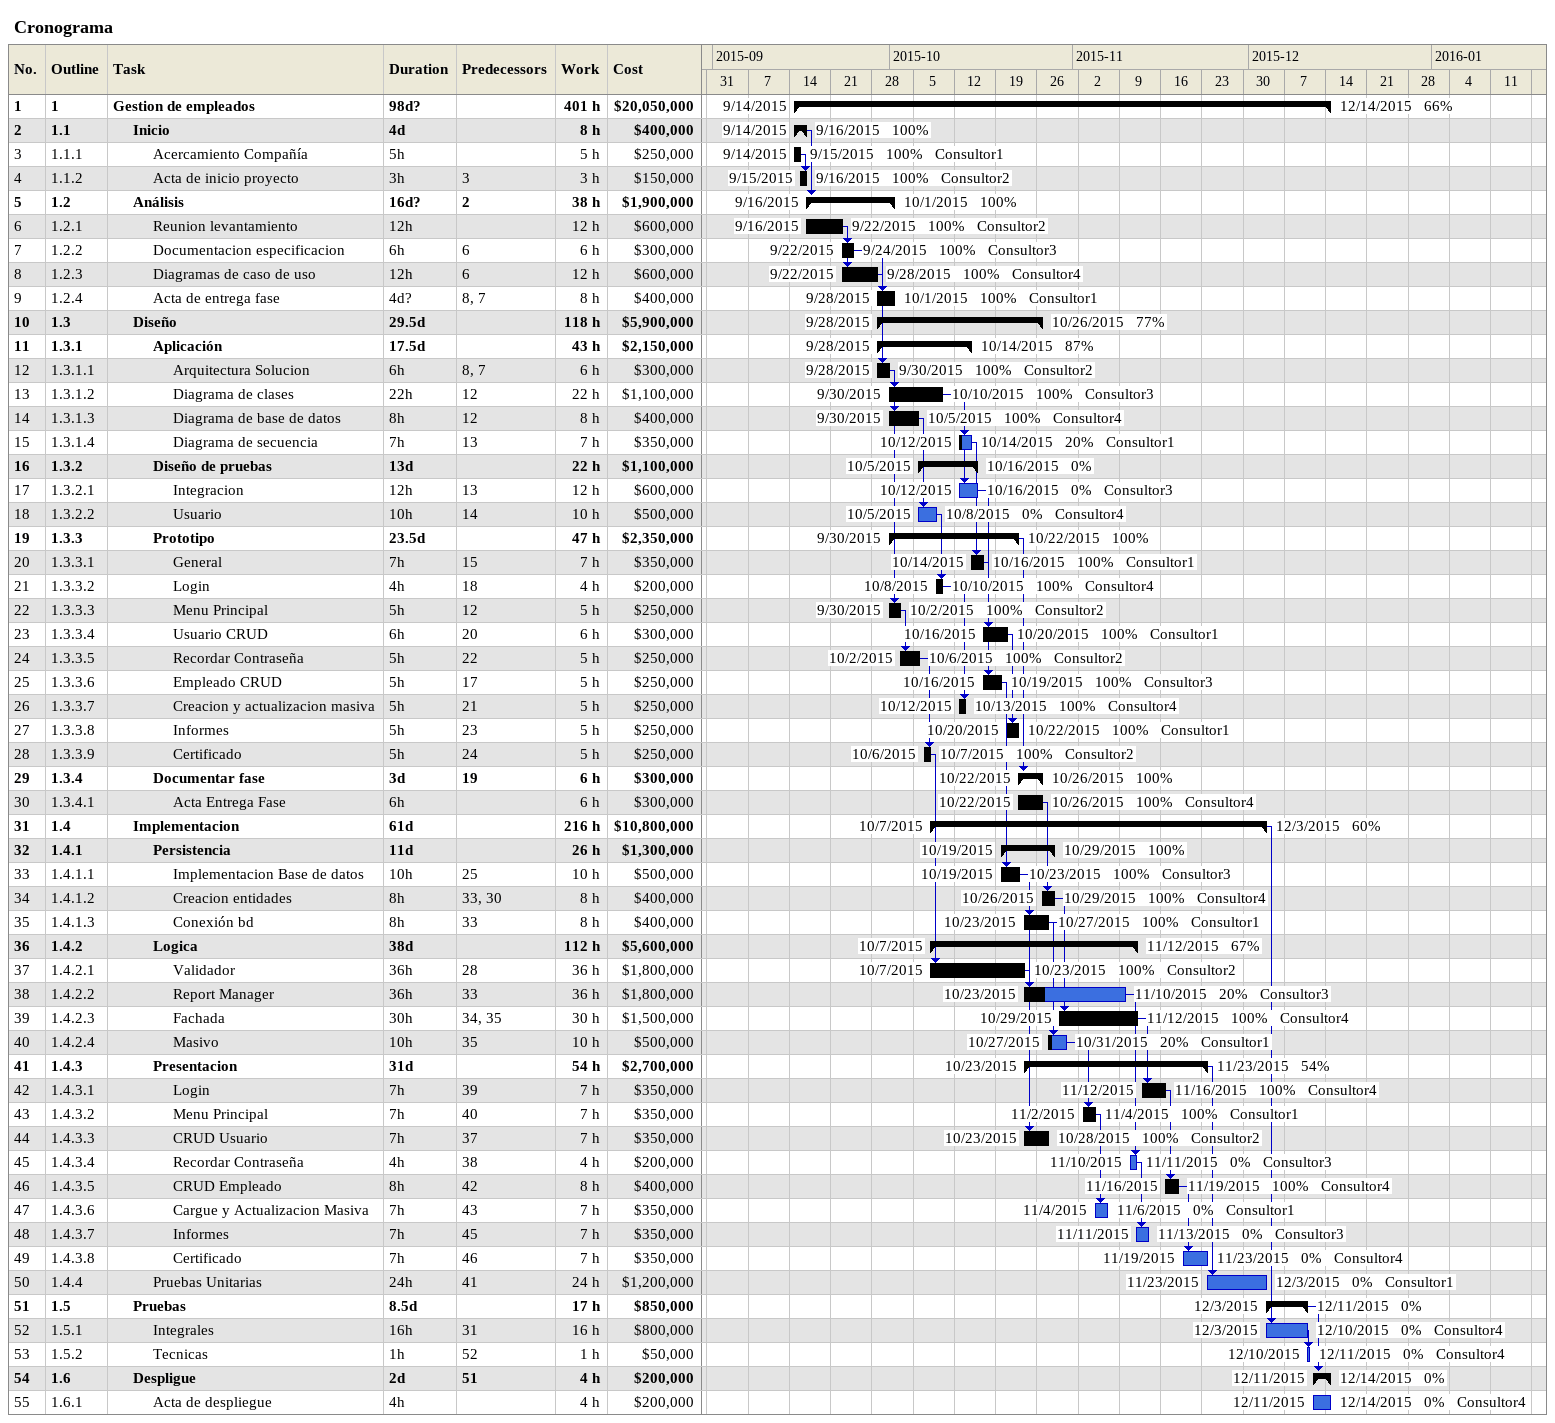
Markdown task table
Cronograma

| ID | WBS | Task | Duration | Start | Finish | Predecessors | Resources | % complete | Work (h) | Cost ($) |
|---|---|---|---|---|---|---|---|---|---|---|
| 1 | 1 | **Gestion de empleados** | 98d? | 2015-09-14 | 2015-12-14 |  |  | 66 | 401 | 20050000 |
| 2 | 1.1 | **Inicio** | 4d | 2015-09-14 | 2015-09-16 |  |  | 100 | 8 | 400000 |
| 3 | 1.1.1 | Acercamiento Compañía | 5h | 2015-09-14 | 2015-09-15 |  | Consultor1 | 100 | 5 | 250000 |
| 4 | 1.1.2 | Acta de inicio proyecto | 3h | 2015-09-15 | 2015-09-16 | 3 | Consultor2 | 100 | 3 | 150000 |
| 5 | 1.2 | **Análisis** | 16d? | 2015-09-16 | 2015-10-01 | 2 |  | 100 | 38 | 1900000 |
| 6 | 1.2.1 | Reunion levantamiento | 12h | 2015-09-16 | 2015-09-22 |  | Consultor2 | 100 | 12 | 600000 |
| 7 | 1.2.2 | Documentacion especificacion | 6h | 2015-09-22 | 2015-09-24 | 6 | Consultor3 | 100 | 6 | 300000 |
| 8 | 1.2.3 | Diagramas de caso de uso | 12h | 2015-09-22 | 2015-09-28 | 6 | Consultor4 | 100 | 12 | 600000 |
| 9 | 1.2.4 | Acta de entrega fase | 4d? | 2015-09-28 | 2015-10-01 | 8, 7 | Consultor1 | 100 | 8 | 400000 |
| 10 | 1.3 | **Diseño** | 29.5d | 2015-09-28 | 2015-10-26 |  |  | 77 | 118 | 5900000 |
| 11 | 1.3.1 | **Aplicación** | 17.5d | 2015-09-28 | 2015-10-14 |  |  | 87 | 43 | 2150000 |
| 12 | 1.3.1.1 | Arquitectura Solucion | 6h | 2015-09-28 | 2015-09-30 | 8, 7 | Consultor2 | 100 | 6 | 300000 |
| 13 | 1.3.1.2 | Diagrama de clases | 22h | 2015-09-30 | 2015-10-10 | 12 | Consultor3 | 100 | 22 | 1100000 |
| 14 | 1.3.1.3 | Diagrama de base de datos | 8h | 2015-09-30 | 2015-10-05 | 12 | Consultor4 | 100 | 8 | 400000 |
| 15 | 1.3.1.4 | Diagrama de secuencia | 7h | 2015-10-12 | 2015-10-14 | 13 | Consultor1 | 20 | 7 | 350000 |
| 16 | 1.3.2 | **Diseño de pruebas** | 13d | 2015-10-05 | 2015-10-16 |  |  | 0 | 22 | 1100000 |
| 17 | 1.3.2.1 | Integracion | 12h | 2015-10-12 | 2015-10-16 | 13 | Consultor3 | 0 | 12 | 600000 |
| 18 | 1.3.2.2 | Usuario | 10h | 2015-10-05 | 2015-10-08 | 14 | Consultor4 | 0 | 10 | 500000 |
| 19 | 1.3.3 | **Prototipo** | 23.5d | 2015-09-30 | 2015-10-22 |  |  | 100 | 47 | 2350000 |
| 20 | 1.3.3.1 | General | 7h | 2015-10-14 | 2015-10-16 | 15 | Consultor1 | 100 | 7 | 350000 |
| 21 | 1.3.3.2 | Login | 4h | 2015-10-08 | 2015-10-10 | 18 | Consultor4 | 100 | 4 | 200000 |
| 22 | 1.3.3.3 | Menu Principal | 5h | 2015-09-30 | 2015-10-02 | 12 | Consultor2 | 100 | 5 | 250000 |
| 23 | 1.3.3.4 | Usuario CRUD | 6h | 2015-10-16 | 2015-10-20 | 20 | Consultor1 | 100 | 6 | 300000 |
| 24 | 1.3.3.5 | Recordar Contraseña | 5h | 2015-10-02 | 2015-10-06 | 22 | Consultor2 | 100 | 5 | 250000 |
| 25 | 1.3.3.6 | Empleado CRUD | 5h | 2015-10-16 | 2015-10-19 | 17 | Consultor3 | 100 | 5 | 250000 |
| 26 | 1.3.3.7 | Creacion y actualizacion masiva | 5h | 2015-10-12 | 2015-10-13 | 21 | Consultor4 | 100 | 5 | 250000 |
| 27 | 1.3.3.8 | Informes | 5h | 2015-10-20 | 2015-10-22 | 23 | Consultor1 | 100 | 5 | 250000 |
| 28 | 1.3.3.9 | Certificado | 5h | 2015-10-06 | 2015-10-07 | 24 | Consultor2 | 100 | 5 | 250000 |
| 29 | 1.3.4 | **Documentar fase** | 3d | 2015-10-22 | 2015-10-26 | 19 |  | 100 | 6 | 300000 |
| 30 | 1.3.4.1 | Acta Entrega Fase | 6h | 2015-10-22 | 2015-10-26 |  | Consultor4 | 100 | 6 | 300000 |
| 31 | 1.4 | **Implementacion** | 61d | 2015-10-07 | 2015-12-03 |  |  | 60 | 216 | 10800000 |
| 32 | 1.4.1 | **Persistencia** | 11d | 2015-10-19 | 2015-10-29 |  |  | 100 | 26 | 1300000 |
| 33 | 1.4.1.1 | Implementacion Base de datos | 10h | 2015-10-19 | 2015-10-23 | 25 | Consultor3 | 100 | 10 | 500000 |
| 34 | 1.4.1.2 | Creacion entidades | 8h | 2015-10-26 | 2015-10-29 | 33, 30 | Consultor4 | 100 | 8 | 400000 |
| 35 | 1.4.1.3 | Conexión bd | 8h | 2015-10-23 | 2015-10-27 | 33 | Consultor1 | 100 | 8 | 400000 |
| 36 | 1.4.2 | **Logica** | 38d | 2015-10-07 | 2015-11-12 |  |  | 67 | 112 | 5600000 |
| 37 | 1.4.2.1 | Validador | 36h | 2015-10-07 | 2015-10-23 | 28 | Consultor2 | 100 | 36 | 1800000 |
| 38 | 1.4.2.2 | Report Manager | 36h | 2015-10-23 | 2015-11-10 | 33 | Consultor3 | 20 | 36 | 1800000 |
| 39 | 1.4.2.3 | Fachada | 30h | 2015-10-29 | 2015-11-12 | 34, 35 | Consultor4 | 100 | 30 | 1500000 |
| 40 | 1.4.2.4 | Masivo | 10h | 2015-10-27 | 2015-10-31 | 35 | Consultor1 | 20 | 10 | 500000 |
| 41 | 1.4.3 | **Presentacion** | 31d | 2015-10-23 | 2015-11-23 |  |  | 54 | 54 | 2700000 |
| 42 | 1.4.3.1 | Login | 7h | 2015-11-12 | 2015-11-16 | 39 | Consultor4 | 100 | 7 | 350000 |
| 43 | 1.4.3.2 | Menu Principal | 7h | 2015-11-02 | 2015-11-04 | 40 | Consultor1 | 100 | 7 | 350000 |
| 44 | 1.4.3.3 | CRUD Usuario | 7h | 2015-10-23 | 2015-10-28 | 37 | Consultor2 | 100 | 7 | 350000 |
| 45 | 1.4.3.4 | Recordar Contraseña | 4h | 2015-11-10 | 2015-11-11 | 38 | Consultor3 | 0 | 4 | 200000 |
| 46 | 1.4.3.5 | CRUD Empleado | 8h | 2015-11-16 | 2015-11-19 | 42 | Consultor4 | 100 | 8 | 400000 |
| 47 | 1.4.3.6 | Cargue y Actualizacion Masiva | 7h | 2015-11-04 | 2015-11-06 | 43 | Consultor1 | 0 | 7 | 350000 |
| 48 | 1.4.3.7 | Informes | 7h | 2015-11-11 | 2015-11-13 | 45 | Consultor3 | 0 | 7 | 350000 |
| 49 | 1.4.3.8 | Certificado | 7h | 2015-11-19 | 2015-11-23 | 46 | Consultor4 | 0 | 7 | 350000 |
| 50 | 1.4.4 | Pruebas Unitarias | 24h | 2015-11-23 | 2015-12-03 | 41 | Consultor1 | 0 | 24 | 1200000 |
| 51 | 1.5 | **Pruebas** | 8.5d | 2015-12-03 | 2015-12-11 |  |  | 0 | 17 | 850000 |
| 52 | 1.5.1 | Integrales | 16h | 2015-12-03 | 2015-12-10 | 31 | Consultor4 | 0 | 16 | 800000 |
| 53 | 1.5.2 | Tecnicas | 1h | 2015-12-10 | 2015-12-11 | 52 | Consultor4 | 0 | 1 | 50000 |
| 54 | 1.6 | **Despligue** | 2d | 2015-12-11 | 2015-12-14 | 51 |  | 0 | 4 | 200000 |
| 55 | 1.6.1 | Acta de despliegue | 4h | 2015-12-11 | 2015-12-14 |  | Consultor4 | 0 | 4 | 200000 |
